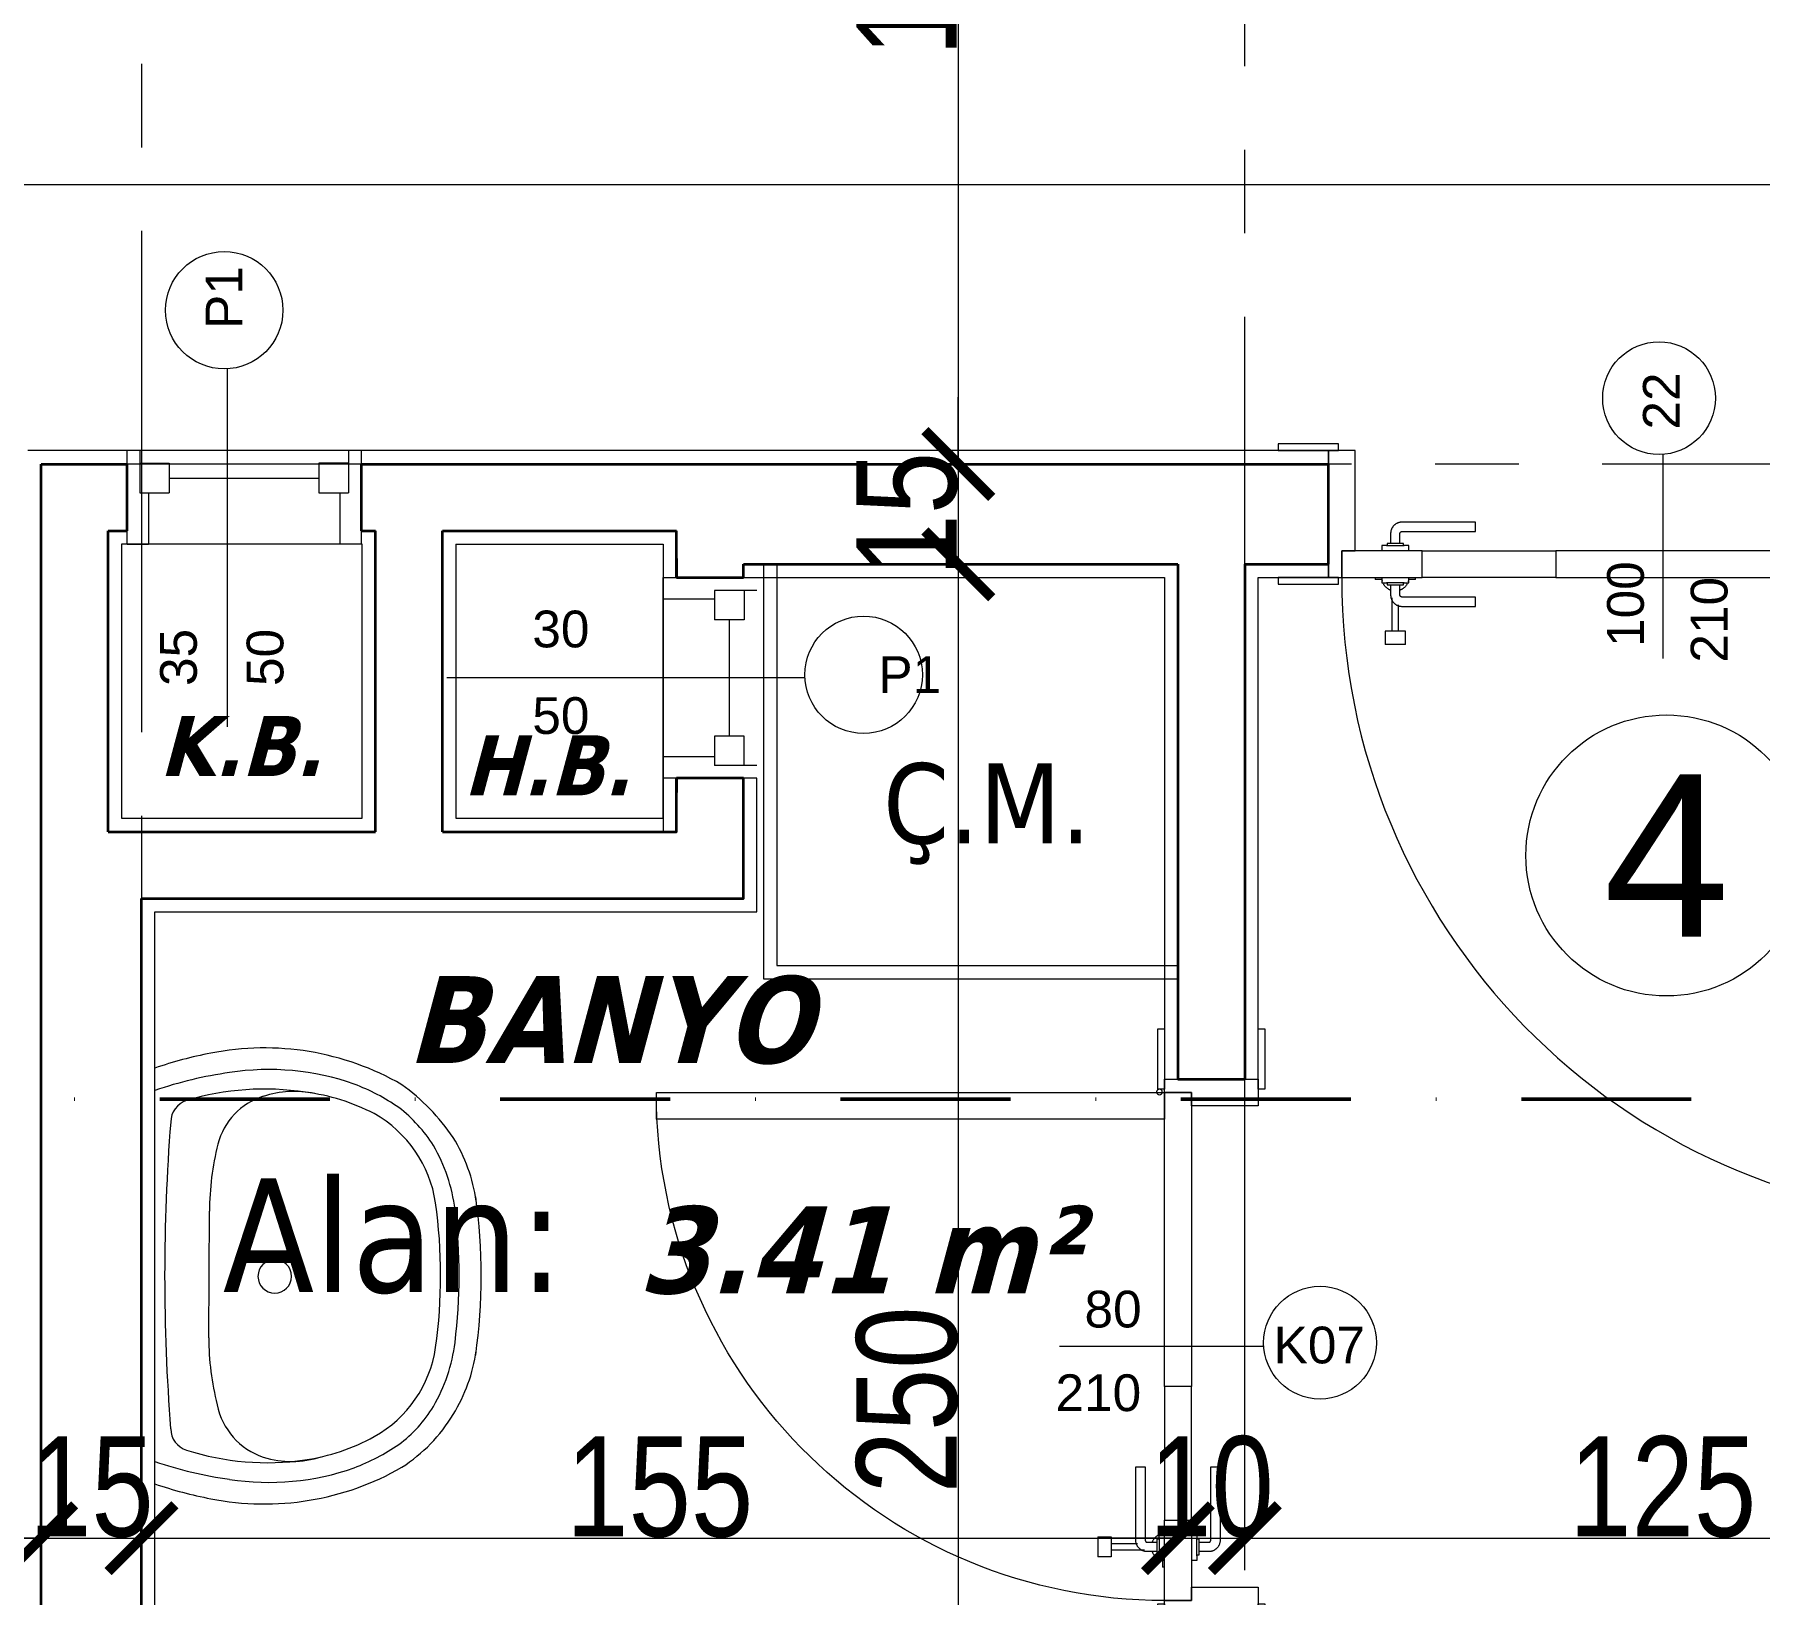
# Model space of a CAD drawing. Header units: millimetres. Extents: x 1373 to 40779, y 1939 to 6439.
# Drawn here: x 11515.1 to 11773, y 4047.4 to 4280.8 of the extents above; entities that cross this region are included whole.
import ezdxf
from ezdxf.enums import TextEntityAlignment as Align

# ---------------------------------------------------------------- set-up
doc = ezdxf.new("R2010")
doc.units = ezdxf.units.MM
doc.linetypes.add('DASHDOTX2', pattern=[50.8, 25.4, -12.7, 0, -12.7])
doc.linetypes.add('IMPORT-CENTER2', pattern=[112.5, 75, -12.5, 12.5, -12.5])
for name, color, linetype, lineweight in [('A-AREA-IDEN', 2, 'Continuous', 18), ('A-DETL', 6, 'Continuous', 30), ('A-DOOR', 31, 'Continuous', 18), ('A-DOOR-FRAM', 31, 'Continuous', 18), ('A-DOOR-IDEN', 31, 'Continuous', 18), ('A-GLAZ', 151, 'Continuous', 18), ('A-GLAZ-IDEN', 152, 'Continuous', 18), ('A-WALL', 20, 'Continuous', 9), ('A-WALL-FNSH', 113, 'Continuous', 18), ('ESYA', 3, 'Continuous', 25), ('kest', 4, 'DASHDOTX2', 50), ('OLCUIC', 241, 'Continuous', 20), ('P-SANR-FIXT', 6, 'Continuous', 18), ('S-GRID', 252, 'IMPORT-CENTER2', 5)]:
    doc.layers.add(name, color=color, linetype=linetype, lineweight=lineweight)
doc.layers.add('Çember', color=7, linetype='Continuous')
doc.styles.add('50', font='arial.ttf', dxfattribs={"width": 0.8})
doc.styles.add('arial_1_18', font='arial.ttf', dxfattribs={"height": 0.2})
doc.styles.add('Arial_4', font='arial.ttf', dxfattribs={"height": 5.5})
doc.styles.add('Tahoma', font='tahoma.ttf', dxfattribs={"height": 24.26112})
doc.styles.add('Tahoma_B_I', font='', dxfattribs={"height": 11})
doc.styles.get('Tahoma_B_I').set_extended_font_data('Tahoma', italic=True, bold=True)
doc.dimstyles.new('NERGİS', dxfattribs={"dimtxt": 15, "dimasz": 10, "dimexe": 20, "dimexo": 150, "dimgap": 0, "dimtad": 1, "dimdec": 0, "dimzin": 1, "dimtxsty": '50', "dimblk": 'ARCHTICK', "dimcen": 0, "dimse1": 1, "dimse2": 1, "dimclrd": 56, "dimclrt": 56, "dimazin": 3, "dimtfac": 1, "dimtdec": 0, "dimtix": 1, "dimtmove": 2, "dimatfit": 2, "dimldrblk": 'DOTSMALL', "dimlwd": 0, "dimlwe": -1, "dimarcsym": 0})

# ---------------------------------------------------------------- blocks, each defined once
blk = doc.blocks.new('_MB_KAPI_CAMLI_B - _m_kapı_100_camlı-1990218-1_BODRUM KAT')
at = {"layer": 'A-DOOR'}
for p, q in [((-49, 105.5), (-53, 105.5)), ((-53, 105.5), (-53, 9.5)), ((-49, 9.5), (-49, 105.5)), ((33.5, 19.5), (33.5, 17.5)), ((33.5, 19.5), (35, 19.5)), ((35, 19.5), (36.5, 19.5)), ((36.5, 17.5), (36.5, 19.5)), ((33.5, 17.5), (35, 17.5)), ((34.5, 17.5), (34.5, 13.55)), ((35, 17.5), (36.5, 17.5)), ((35.5, 12.5), (35.5, 17.5)), ((34, 13.8), (23, 13.8)), ((23, 13.8), (23, 12.4)), ((23, 12.4), (34, 12.4)), ((33.78, 10.6), (33.78, 10.3)), ((33.94, 10.6), (33.78, 10.6)), ((36.22, 10.6), (33.78, 10.6)), ((34.3, 12.1), (34.3, 10.6)), ((35.7, 10.6), (35.7, 12.1)), ((36.22, 10.6), (36.06, 10.6)), ((36.22, 10.3), (36.22, 10.6)), ((-53, 9.5), (-49, 9.5)), ((11, 9.5), (-53, 9.5)), ((-53, 9.5), (-53, 5.5)), ((11, 5.5), (11, 9.5)), ((11, 9.5), (31, 9.5)), ((43, 9.5), (31, 9.5)), ((31, 9.5), (31, 5.5)), ((32, 9.8), (32, 9.5)), ((32, 9.8), (33.04, 9.8)), ((33, 10.3), (33, 9.5)), ((33.09, 10.3), (33, 10.3)), ((33.67, 10.3), (33, 10.3)), ((33.67, 10.3), (36.33, 10.3)), ((37, 10.3), (36.33, 10.3)), ((37, 10.3), (36.91, 10.3)), ((36.96, 9.8), (38, 9.8)), ((37, 9.5), (37, 10.3)), ((38, 9.5), (38, 9.8)), ((45, 9.5), (43, 9.5)), ((43, 5.5), (43, 9.5)), ((-53, 5.5), (11, 5.5)), ((31, 5.5), (11, 5.5)), ((31, 5.5), (43, 5.5)), ((33, 5.5), (33, 4.7)), ((37, 4.7), (37, 5.5)), ((34, 2.6), (23, 2.6)), ((23, 2.6), (23, 1.2)), ((33, 4.7), (33.67, 4.7)), ((33, 4.7), (33.09, 4.7)), ((36.33, 4.7), (33.67, 4.7)), ((33.78, 4.7), (33.78, 4.4)), ((33.78, 4.4), (36.22, 4.4)), ((33.78, 4.4), (33.94, 4.4)), ((34.3, 4.4), (34.3, 2.9)), ((35.7, 2.9), (35.7, 4.4)), ((36.06, 4.4), (36.22, 4.4)), ((36.22, 4.4), (36.22, 4.7)), ((36.33, 4.7), (37, 4.7)), ((36.91, 4.7), (37, 4.7)), ((23, 1.2), (34, 1.2))]:
    blk.add_line(p, q, dxfattribs=at)
at = {"layer": 'A-DOOR', "flags": 128}
for points in [[(35.7, 12.1), (35.7, 12.17), (35.69, 12.24), (35.69, 12.3), (35.68, 12.37), (35.67, 12.44), (35.65, 12.5), (35.63, 12.57), (35.61, 12.63), (35.59, 12.7), (35.57, 12.76), (35.54, 12.82), (35.51, 12.89), (35.48, 12.94), (35.44, 13), (35.4, 13.06), (35.36, 13.12), (35.32, 13.17), (35.28, 13.22), (35.23, 13.27), (35.18, 13.32), (35.13, 13.37), (35.08, 13.41), (35.03, 13.45), (34.97, 13.49), (34.92, 13.53), (34.86, 13.57), (34.8, 13.6), (34.74, 13.63), (34.68, 13.66), (34.62, 13.68), (34.55, 13.71), (34.49, 13.73), (34.42, 13.75), (34.36, 13.76), (34.29, 13.78), (34.22, 13.79), (34.15, 13.79), (34.09, 13.8), (34.02, 13.8), (34, 13.8)], [(33.18, 10.33), (33.22, 10.41), (33.26, 10.48), (33.3, 10.55), (33.34, 10.61), (33.38, 10.68), (33.43, 10.74), (33.48, 10.8), (33.54, 10.86), (33.59, 10.92), (33.65, 10.98), (33.71, 11.03), (33.77, 11.08), (33.84, 11.13), (33.9, 11.17), (33.97, 11.22), (34.04, 11.25), (34.11, 11.29), (34.18, 11.33), (34.19, 11.33)], [(34, 12.4), (34.01, 12.4), (34.02, 12.4), (34.04, 12.4), (34.05, 12.4), (34.06, 12.39), (34.07, 12.39), (34.08, 12.39), (34.09, 12.38), (34.11, 12.38), (34.12, 12.38), (34.13, 12.37), (34.14, 12.37), (34.15, 12.36), (34.16, 12.35), (34.17, 12.35), (34.18, 12.34), (34.19, 12.33), (34.2, 12.33), (34.21, 12.32), (34.22, 12.31), (34.22, 12.3), (34.23, 12.29), (34.24, 12.28), (34.25, 12.27), (34.25, 12.26), (34.26, 12.25), (34.26, 12.24), (34.27, 12.23), (34.28, 12.22), (34.28, 12.21), (34.28, 12.2), (34.29, 12.19), (34.29, 12.17), (34.29, 12.16), (34.3, 12.15), (34.3, 12.14), (34.3, 12.13), (34.3, 12.12), (34.3, 12.1), (34.3, 12.1)], [(34.19, 11.33), (34.21, 11.34), (34.23, 11.35), (34.25, 11.36), (34.27, 11.37), (34.28, 11.38), (34.3, 11.39), (34.32, 11.41)], [(35.68, 11.41), (35.7, 11.4), (35.71, 11.38), (35.73, 11.37), (35.75, 11.36), (35.77, 11.35), (35.79, 11.34), (35.8, 11.33), (35.81, 11.33)], [(35.81, 11.33), (35.88, 11.3), (35.95, 11.26), (36.02, 11.22), (36.09, 11.18), (36.15, 11.13), (36.22, 11.09), (36.28, 11.04), (36.34, 10.98), (36.4, 10.93), (36.46, 10.87), (36.51, 10.81), (36.56, 10.75), (36.61, 10.69), (36.66, 10.62), (36.7, 10.56), (36.74, 10.49), (36.78, 10.42), (36.81, 10.34), (36.85, 10.27)], [(33.02, 9.8), (33.04, 9.88), (33.05, 9.96), (33.07, 10.03), (33.1, 10.11)], [(36.92, 10.05), (36.94, 9.97), (36.96, 9.89), (36.98, 9.81), (36.98, 9.8)], [(34, 1.2), (34.07, 1.2), (34.14, 1.21), (34.2, 1.21), (34.27, 1.22), (34.34, 1.23), (34.4, 1.25), (34.47, 1.27), (34.53, 1.29), (34.6, 1.31), (34.66, 1.33), (34.72, 1.36), (34.79, 1.39), (34.84, 1.42), (34.9, 1.46), (34.96, 1.5), (35.02, 1.54), (35.07, 1.58), (35.12, 1.62), (35.17, 1.67), (35.22, 1.72), (35.27, 1.77), (35.31, 1.82), (35.35, 1.87), (35.39, 1.93), (35.43, 1.98), (35.47, 2.04), (35.5, 2.1), (35.53, 2.16), (35.56, 2.22), (35.58, 2.28), (35.61, 2.35), (35.63, 2.41), (35.65, 2.48), (35.66, 2.54), (35.68, 2.61), (35.69, 2.68), (35.69, 2.75), (35.7, 2.81), (35.7, 2.88), (35.7, 2.9)], [(34.3, 2.9), (34.3, 2.89), (34.3, 2.88), (34.3, 2.86), (34.3, 2.85), (34.29, 2.84), (34.29, 2.83), (34.29, 2.82), (34.28, 2.81), (34.28, 2.79), (34.28, 2.78), (34.27, 2.77), (34.27, 2.76), (34.26, 2.75), (34.25, 2.74), (34.25, 2.73), (34.24, 2.72), (34.23, 2.71), (34.23, 2.7), (34.22, 2.69), (34.21, 2.68), (34.2, 2.68), (34.19, 2.67), (34.18, 2.66), (34.17, 2.65), (34.16, 2.65), (34.15, 2.64), (34.14, 2.64), (34.13, 2.63), (34.12, 2.62), (34.11, 2.62), (34.1, 2.62), (34.09, 2.61), (34.07, 2.61), (34.06, 2.61), (34.05, 2.6), (34.04, 2.6), (34.03, 2.6), (34.02, 2.6), (34, 2.6), (34, 2.6)]]:
    blk.add_lwpolyline(points, dxfattribs=at)
at = {"layer": 'A-DOOR'}
blk.add_circle((-53.06, 10.27), 0.42, dxfattribs=at)
blk.add_arc((-53, 9.5), 96.02, 0, 88.7087, dxfattribs=at)
at = {"layer": 'A-DOOR-FRAM'}
for p, q in [((-53.5, 10.5), (-62.5, 10.5)), ((-62.5, 10.5), (-62.5, 9.5)), ((-53.5, 9.5), (-53.5, 10.5)), ((52.5, 10.5), (43.5, 10.5)), ((43.5, 10.5), (43.5, 9.5)), ((52.5, 9.5), (52.5, 10.5)), ((-62.5, 9.5), (-53.5, 9.5)), ((-53, 9.5), (-55, 9.5)), ((-55, 9.5), (-55, -9.5)), ((-53, 5.5), (-53, 9.5)), ((45, 9.5), (43, 9.5)), ((43, 9.5), (43, 5.5)), ((43.5, 9.5), (52.5, 9.5)), ((45, -9.5), (45, 9.5)), ((-51, 5.5), (-53, 5.5)), ((-51, -9.5), (-51, 5.5)), ((43, 5.5), (41, 5.5)), ((41, 5.5), (41, -9.5)), ((-53.5, -9.5), (-62.5, -9.5)), ((-62.5, -9.5), (-62.5, -10.5)), ((-55, -9.5), (-51, -9.5)), ((-53.5, -10.5), (-53.5, -9.5)), ((41, -9.5), (45, -9.5)), ((52.5, -9.5), (43.5, -9.5)), ((43.5, -9.5), (43.5, -10.5)), ((52.5, -10.5), (52.5, -9.5)), ((-62.5, -10.5), (-53.5, -10.5)), ((43.5, -10.5), (52.5, -10.5))]:
    blk.add_line(p, q, dxfattribs=at)
blk = doc.blocks.new('Pedestal Sink-3D - Pedistal Sink-268406-1_BODRUM KAT')
at = {"layer": 'P-SANR-FIXT'}
blk.add_line((-9.24, -8.06), (9.69, -8.17), dxfattribs=at)
for centre, radius, start, end in [((26.25, -19.73), 60.65, 161.0073, 169.1959), ((29.73, -19.58), 60.73, 161.1881, 172.0419), ((-29.73, -19.58), 60.73, 7.9581, 18.8119), ((-26.25, -19.73), 60.65, 10.8041, 18.9927), ((-22.87, -5.69), 3.32, 90, 162.9401), ((0.01, -293.17), 291.71, 85.4767, 94.5003), ((23.02, -5.72), 3.35, 16.8552, 90), ((12.02, -16.79), 39.95, 162.394, 188.1263), ((-11.99, -16.38), 39.95, 351.1305, 16.919), ((7.08, -16.38), 41.19, 168.7744, 209.9398), ((-17.22, -19.57), 10.45, 101.3196, 161.2392), ((-9.24, -48.49), 40.43, 90.0001, 104.3615), ((9.69, -48.6), 40.43, 75.6385, 89.9999), ((17.22, -19.22), 10.11, 17.3386, 75.6385), ((-7.08, -16.38), 41.19, 330.0602, 11.2256), ((7.46, -17.06), 38.34, 171.1616, 199.4009), ((-7.46, -17.06), 38.34, 340.5991, 8.8384), ((-0.06, -17.93), 2.51, 360, 180), ((-13.13, -20.46), 14.62, 163.0949, 197.6051), ((-0.06, -17.93), 2.51, 180, 360), ((13.02, -20.81), 14.59, 347.6871, 18.363), ((3.23, -17.87), 31.09, 188.4479, 208.712), ((-3.02, -18.64), 30.75, 332.5892, 352.7278), ((-0.27, -19.22), 30.32, 200.4043, 214.722), ((0.27, -19.22), 30.32, 325.278, 339.5957), ((-7.98, -23.77), 18.42, 209.3772, 261.4352), ((8.2, -23.71), 18.47, 278.5486, 330.5222), ((-7.89, -23.5), 24.71, 212.9711, 238.764), ((-9.38, -24.75), 19.7, 216.5765, 239.0586), ((7.52, -22.71), 22.42, 302.3166, 322.0483), ((2.64, -18.09), 32.09, 304.2387, 324.0263), ((-6.8, -19.81), 25.27, 239.8171, 262.8407), ((0.06, 36.08), 78.81, 262.1334, 277.9372), ((6.8, -19.81), 25.27, 277.1596, 300.1829), ((-7.53, -23.06), 25.27, 238.587, 261.6393), ((0, 36.37), 81.86, 263.0175, 276.9826), ((7.53, -23.06), 25.27, 278.3607, 301.413), ((0, 35.51), 84.32, 261.9208, 278.0793)]:
    blk.add_arc(centre, radius, start, end, dxfattribs=at)
blk = doc.blocks.new('_MB_TASLAK_MAHALL_ETİKETİ_50_ÖL1 - _MB_1_100 ODA ETİKETİ 2-1849262-1_BODRUM KAT')
at = {"layer": 'A-AREA-IDEN', "insert": (-0.1168, 0.0189), "char_height": 0.17, "width": 0.633333, "attachment_point": 1, "style": 'Tahoma'}
blk.add_mtext('Alan:', dxfattribs=at)
blk = doc.blocks.new('_ArchTick')
at = {"color": 0, "linetype": 'ByBlock', "const_width": 0.15}
blk.add_lwpolyline([(-0.5, -0.5), (0.5, 0.5)], dxfattribs=at)
blk = doc.blocks.new('*D17435')
at = {"layer": 'Defpoints', "color": 0, "transparency": 16777216}
for p in [(10586.07, 4278.39), (12122.18, 4258.39), (12122.18, 4238.39)]:
    blk.add_point(p, dxfattribs=at)
at = {"layer": 'OLCUIC', "color": 56, "lineweight": 0, "transparency": 16777216}
blk.add_line((10586.07, 4258.39), (12122.18, 4258.39), dxfattribs=at)
at = {"layer": 'OLCUIC', "color": 56, "lineweight": 0, "transparency": 16777216, "xscale": 10, "yscale": 10, "zscale": 10, "rotation": 180}
blk.add_blockref('_ArchTick', (10586.07, 4258.39), dxfattribs=at)
at = {"layer": 'OLCUIC', "color": 56, "lineweight": 0, "transparency": 16777216, "xscale": 10, "yscale": 10, "zscale": 10}
blk.add_blockref('_ArchTick', (12122.18, 4258.39), dxfattribs=at)
at = {"layer": 'OLCUIC', "color": 56, "transparency": 16777216, "insert": (11354.13, 4266.06), "char_height": 15, "width": 1.5936, "attachment_point": 5, "style": '50'}
blk.add_mtext('1536', dxfattribs=at)
blk = doc.blocks.new('_DotSmall')
at = {"layer": 'ESYA', "color": 0, "const_width": 0.5}
blk.add_lwpolyline([(-0.0625, 0, 1), (0.0625, 0, 1)], format="xyb", close=True, dxfattribs=at)
blk = doc.blocks.new('*D17526')
at = {"layer": 'Defpoints', "color": 0, "transparency": 16777216}
for p in [(11673.22, 4366.56), (11653.22, 4216.56), (11673.22, 4216.56)]:
    blk.add_point(p, dxfattribs=at)
at = {"layer": 'OLCUIC', "color": 56, "lineweight": 0, "transparency": 16777216}
blk.add_line((11653.22, 4366.56), (11653.22, 4216.56), dxfattribs=at)
at = {"layer": 'OLCUIC', "color": 56, "lineweight": 0, "transparency": 16777216, "xscale": 10, "yscale": 10, "zscale": 10}
for p, rotation in [((11653.22, 4366.56), 90), ((11653.22, 4216.56), 270)]:
    blk.add_blockref('_ArchTick', p, dxfattribs=dict(at, rotation=rotation))
at = {"layer": 'OLCUIC', "color": 56, "transparency": 16777216, "insert": (11645.57, 4291.56), "char_height": 15, "width": 1.1952, "attachment_point": 5, "rotation": 90, "style": '50'}
blk.add_mtext('150', dxfattribs=at)
blk = doc.blocks.new('*D17527')
at = {"layer": 'Defpoints', "color": 0, "transparency": 16777216}
for p in [(11673.22, 4216.56), (11653.22, 4201.56), (11673.22, 4201.56)]:
    blk.add_point(p, dxfattribs=at)
at = {"layer": 'OLCUIC', "color": 56, "lineweight": 0, "transparency": 16777216}
for p, q in [((11653.22, 4216.56), (11653.22, 4226.56)), ((11653.22, 4216.56), (11653.22, 4201.56)), ((11653.22, 4201.56), (11653.22, 4191.56))]:
    blk.add_line(p, q, dxfattribs=at)
at = {"layer": 'OLCUIC', "color": 56, "lineweight": 0, "transparency": 16777216, "xscale": 10, "yscale": 10, "zscale": 10}
for p, rotation in [((11653.22, 4216.56), 270), ((11653.22, 4201.56), 90)]:
    blk.add_blockref('_ArchTick', p, dxfattribs=dict(at, rotation=rotation))
at = {"layer": 'OLCUIC', "color": 56, "transparency": 16777216, "insert": (11645.57, 4209.06), "char_height": 15, "width": 0.7968, "attachment_point": 5, "rotation": 90, "style": '50'}
blk.add_mtext('15', dxfattribs=at)
blk = doc.blocks.new('*D17528')
at = {"layer": 'Defpoints', "color": 0, "transparency": 16777216}
for p in [(11673.22, 4201.56), (11653.22, 3951.56), (11673.22, 3951.56)]:
    blk.add_point(p, dxfattribs=at)
at = {"layer": 'OLCUIC', "color": 56, "lineweight": 0, "transparency": 16777216}
blk.add_line((11653.22, 4201.56), (11653.22, 3951.56), dxfattribs=at)
at = {"layer": 'OLCUIC', "color": 56, "lineweight": 0, "transparency": 16777216, "xscale": 10, "yscale": 10, "zscale": 10}
for p, rotation in [((11653.22, 4201.56), 90), ((11653.22, 3951.56), 270)]:
    blk.add_blockref('_ArchTick', p, dxfattribs=dict(at, rotation=rotation))
at = {"layer": 'OLCUIC', "color": 56, "transparency": 16777216, "insert": (11645.57, 4076.56), "char_height": 15, "width": 1.1952, "attachment_point": 5, "rotation": 90, "style": '50'}
blk.add_mtext('250', dxfattribs=at)
blk = doc.blocks.new('*D17422')
at = {"layer": 'Defpoints', "color": 0, "transparency": 16777216}
for p in [(11396.07, 4075.87), (11516.07, 4075.87), (11516.07, 4055.87)]:
    blk.add_point(p, dxfattribs=at)
at = {"layer": 'OLCUIC', "color": 56, "lineweight": 0, "transparency": 16777216}
blk.add_line((11396.07, 4055.87), (11516.07, 4055.87), dxfattribs=at)
at = {"layer": 'OLCUIC', "color": 56, "lineweight": 0, "transparency": 16777216, "xscale": 10, "yscale": 10, "zscale": 10, "rotation": 180}
blk.add_blockref('_ArchTick', (11396.07, 4055.87), dxfattribs=at)
at = {"layer": 'OLCUIC', "color": 56, "lineweight": 0, "transparency": 16777216, "xscale": 10, "yscale": 10, "zscale": 10}
blk.add_blockref('_ArchTick', (11516.07, 4055.87), dxfattribs=at)
at = {"layer": 'OLCUIC', "color": 56, "transparency": 16777216, "insert": (11456.07, 4063.52), "char_height": 15, "width": 1.1952, "attachment_point": 5, "style": '50'}
blk.add_mtext('120', dxfattribs=at)
blk = doc.blocks.new('*D17423')
at = {"layer": 'Defpoints', "color": 0, "transparency": 16777216}
for p in [(11516.07, 4075.87), (11531.07, 4075.87), (11531.07, 4055.87)]:
    blk.add_point(p, dxfattribs=at)
at = {"layer": 'OLCUIC', "color": 56, "lineweight": 0, "transparency": 16777216}
for p, q in [((11516.07, 4055.87), (11506.07, 4055.87)), ((11516.07, 4055.87), (11531.07, 4055.87)), ((11531.07, 4055.87), (11541.07, 4055.87))]:
    blk.add_line(p, q, dxfattribs=at)
at = {"layer": 'OLCUIC', "color": 56, "lineweight": 0, "transparency": 16777216, "xscale": 10, "yscale": 10, "zscale": 10}
blk.add_blockref('_ArchTick', (11516.07, 4055.87), dxfattribs=at)
at = {"layer": 'OLCUIC', "color": 56, "lineweight": 0, "transparency": 16777216, "xscale": 10, "yscale": 10, "zscale": 10, "rotation": 180}
blk.add_blockref('_ArchTick', (11531.07, 4055.87), dxfattribs=at)
at = {"layer": 'OLCUIC', "color": 56, "transparency": 16777216, "insert": (11523.57, 4063.52), "char_height": 15, "width": 0.7968, "attachment_point": 5, "style": '50'}
blk.add_mtext('15', dxfattribs=at)
blk = doc.blocks.new('*D17424')
at = {"layer": 'Defpoints', "color": 0, "transparency": 16777216}
for p in [(11531.07, 4075.87), (11686.07, 4075.87), (11686.07, 4055.87)]:
    blk.add_point(p, dxfattribs=at)
at = {"layer": 'OLCUIC', "color": 56, "lineweight": 0, "transparency": 16777216}
blk.add_line((11531.07, 4055.87), (11686.07, 4055.87), dxfattribs=at)
at = {"layer": 'OLCUIC', "color": 56, "lineweight": 0, "transparency": 16777216, "xscale": 10, "yscale": 10, "zscale": 10, "rotation": 180}
blk.add_blockref('_ArchTick', (11531.07, 4055.87), dxfattribs=at)
at = {"layer": 'OLCUIC', "color": 56, "lineweight": 0, "transparency": 16777216, "xscale": 10, "yscale": 10, "zscale": 10}
blk.add_blockref('_ArchTick', (11686.07, 4055.87), dxfattribs=at)
at = {"layer": 'OLCUIC', "color": 56, "transparency": 16777216, "insert": (11608.57, 4063.52), "char_height": 15, "width": 1.1952, "attachment_point": 5, "style": '50'}
blk.add_mtext('155', dxfattribs=at)
blk = doc.blocks.new('*D17425')
at = {"layer": 'Defpoints', "color": 0, "transparency": 16777216}
for p in [(11686.07, 4075.87), (11696.07, 4075.87), (11696.07, 4055.87)]:
    blk.add_point(p, dxfattribs=at)
at = {"layer": 'OLCUIC', "color": 56, "lineweight": 0, "transparency": 16777216}
for p, q in [((11686.07, 4055.87), (11676.07, 4055.87)), ((11686.07, 4055.87), (11696.07, 4055.87)), ((11696.07, 4055.87), (11706.07, 4055.87))]:
    blk.add_line(p, q, dxfattribs=at)
at = {"layer": 'OLCUIC', "color": 56, "lineweight": 0, "transparency": 16777216, "xscale": 10, "yscale": 10, "zscale": 10}
blk.add_blockref('_ArchTick', (11686.07, 4055.87), dxfattribs=at)
at = {"layer": 'OLCUIC', "color": 56, "lineweight": 0, "transparency": 16777216, "xscale": 10, "yscale": 10, "zscale": 10, "rotation": 180}
blk.add_blockref('_ArchTick', (11696.07, 4055.87), dxfattribs=at)
at = {"layer": 'OLCUIC', "color": 56, "transparency": 16777216, "insert": (11691.07, 4063.52), "char_height": 15, "width": 0.7968, "attachment_point": 5, "style": '50'}
blk.add_mtext('10', dxfattribs=at)
blk = doc.blocks.new('*D17426')
at = {"layer": 'Defpoints', "color": 0, "transparency": 16777216}
for p in [(11696.07, 4075.87), (11821.07, 4075.87), (11821.07, 4055.87)]:
    blk.add_point(p, dxfattribs=at)
at = {"layer": 'OLCUIC', "color": 56, "lineweight": 0, "transparency": 16777216}
blk.add_line((11696.07, 4055.87), (11821.07, 4055.87), dxfattribs=at)
at = {"layer": 'OLCUIC', "color": 56, "lineweight": 0, "transparency": 16777216, "xscale": 10, "yscale": 10, "zscale": 10, "rotation": 180}
blk.add_blockref('_ArchTick', (11696.07, 4055.87), dxfattribs=at)
at = {"layer": 'OLCUIC', "color": 56, "lineweight": 0, "transparency": 16777216, "xscale": 10, "yscale": 10, "zscale": 10}
blk.add_blockref('_ArchTick', (11821.07, 4055.87), dxfattribs=at)
at = {"layer": 'OLCUIC', "color": 56, "transparency": 16777216, "insert": (11758.57, 4063.52), "char_height": 15, "width": 1.1952, "attachment_point": 5, "style": '50'}
blk.add_mtext('125', dxfattribs=at)
blk = doc.blocks.new('emrah_2mm - emrah_2mm-1801637-1_BODRUM KAT')
at = {"layer": 'A-DOOR-IDEN'}
blk.add_line((0.2205, 0), (-0.085, 0), dxfattribs=at)
blk.add_circle((0.3046, 0.0056), 0.0843, dxfattribs=at)
blk = doc.blocks.new('KESİT')
at = {"layer": 'kest'}
blk.add_line((12999.87, 4121.54), (15977.83, 4121.54), dxfattribs=at)
blk = doc.blocks.new('TR_Pencere_pozu_04_saga_uste_1_5mm - TR_Pencere_pozu_04_saga_uste_1_5mm-1434201-1_BODRUM KAT')
at = {"layer": 'A-GLAZ-IDEN'}
blk.add_line((0.346, 0), (-0.1896, 0), dxfattribs=at)
blk.add_circle((0.4336, 0.0044), 0.0878, dxfattribs=at)
blk = doc.blocks.new('_MB_KAPI_CAMLI_B - _m_kapı_80_camlı-2073803-1_BODRUM KAT')
at = {"layer": 'A-DOOR'}
for p, q in [((-39, 83), (-43, 83)), ((-43, 83), (-43, 7)), ((-39, 7), (-39, 83)), ((23.5, 17), (23.5, 15)), ((23.5, 17), (25, 17)), ((25, 17), (26.5, 17)), ((26.5, 15), (26.5, 17)), ((23.5, 15), (25, 15)), ((24.5, 15), (24.5, 11.05)), ((25, 15), (26.5, 15)), ((25.5, 10), (25.5, 15)), ((24, 11.3), (13, 11.3)), ((13, 11.3), (13, 9.9)), ((13, 9.9), (24, 9.9)), ((23, 7.8), (23, 7)), ((23.09, 7.8), (23, 7.8)), ((23.67, 7.8), (23, 7.8)), ((23.67, 7.8), (26.33, 7.8)), ((23.78, 8.1), (23.78, 7.8)), ((23.94, 8.1), (23.78, 8.1)), ((26.22, 8.1), (23.78, 8.1)), ((24.3, 9.6), (24.3, 8.1)), ((25.7, 8.1), (25.7, 9.6)), ((26.22, 8.1), (26.06, 8.1)), ((26.22, 7.8), (26.22, 8.1)), ((27, 7.8), (26.33, 7.8)), ((27, 7.8), (26.91, 7.8)), ((27, 7), (27, 7.8)), ((-43, 7), (-39, 7)), ((1, 7), (-43, 7)), ((-43, 7), (-43, 3)), ((1, 3), (1, 7)), ((1, 7), (21, 7)), ((33, 7), (21, 7)), ((21, 7), (21, 3)), ((22, 7.3), (22, 7)), ((22, 7.3), (23.04, 7.3)), ((26.96, 7.3), (28, 7.3)), ((28, 7), (28, 7.3)), ((35, 7), (33, 7)), ((33, 3), (33, 7)), ((-43, 3), (1, 3)), ((21, 3), (1, 3)), ((21, 3), (33, 3)), ((23, 3), (23, 2.2)), ((27, 2.2), (27, 3)), ((24, 0.1), (13, 0.1)), ((13, 0.1), (13, -1.3)), ((23, 2.2), (23.67, 2.2)), ((23, 2.2), (23.09, 2.2)), ((26.33, 2.2), (23.67, 2.2)), ((23.78, 2.2), (23.78, 1.9)), ((23.78, 1.9), (26.22, 1.9)), ((23.78, 1.9), (23.94, 1.9)), ((24.3, 1.9), (24.3, 0.4)), ((25.7, 0.4), (25.7, 1.9)), ((26.06, 1.9), (26.22, 1.9)), ((26.22, 1.9), (26.22, 2.2)), ((26.33, 2.2), (27, 2.2)), ((26.91, 2.2), (27, 2.2)), ((13, -1.3), (24, -1.3))]:
    blk.add_line(p, q, dxfattribs=at)
at = {"layer": 'A-DOOR', "flags": 128}
for points in [[(25.7, 9.6), (25.7, 9.67), (25.69, 9.74), (25.69, 9.8), (25.68, 9.87), (25.67, 9.94), (25.65, 10), (25.63, 10.07), (25.61, 10.13), (25.59, 10.2), (25.57, 10.26), (25.54, 10.32), (25.51, 10.39), (25.48, 10.44), (25.44, 10.5), (25.4, 10.56), (25.36, 10.62), (25.32, 10.67), (25.28, 10.72), (25.23, 10.77), (25.18, 10.82), (25.13, 10.87), (25.08, 10.91), (25.03, 10.95), (24.97, 10.99), (24.92, 11.03), (24.86, 11.07), (24.8, 11.1), (24.74, 11.13), (24.68, 11.16), (24.62, 11.18), (24.55, 11.21), (24.49, 11.23), (24.42, 11.25), (24.36, 11.26), (24.29, 11.28), (24.22, 11.29), (24.15, 11.29), (24.09, 11.3), (24.02, 11.3), (24, 11.3)], [(23.18, 7.83), (23.22, 7.91), (23.26, 7.98), (23.3, 8.05), (23.34, 8.11), (23.38, 8.18), (23.43, 8.24), (23.48, 8.3), (23.54, 8.36), (23.59, 8.42), (23.65, 8.48), (23.71, 8.53), (23.77, 8.58), (23.84, 8.63), (23.9, 8.67), (23.97, 8.72), (24.04, 8.75), (24.11, 8.79), (24.18, 8.83), (24.19, 8.83)], [(24, 9.9), (24.01, 9.9), (24.02, 9.9), (24.04, 9.9), (24.05, 9.9), (24.06, 9.89), (24.07, 9.89), (24.08, 9.89), (24.09, 9.88), (24.11, 9.88), (24.12, 9.88), (24.13, 9.87), (24.14, 9.87), (24.15, 9.86), (24.16, 9.85), (24.17, 9.85), (24.18, 9.84), (24.19, 9.83), (24.2, 9.83), (24.21, 9.82), (24.22, 9.81), (24.22, 9.8), (24.23, 9.79), (24.24, 9.78), (24.25, 9.77), (24.25, 9.76), (24.26, 9.75), (24.26, 9.74), (24.27, 9.73), (24.28, 9.72), (24.28, 9.71), (24.28, 9.7), (24.29, 9.69), (24.29, 9.67), (24.29, 9.66), (24.3, 9.65), (24.3, 9.64), (24.3, 9.63), (24.3, 9.62), (24.3, 9.6), (24.3, 9.6)], [(24.19, 8.83), (24.21, 8.84), (24.23, 8.85), (24.25, 8.86), (24.27, 8.87), (24.28, 8.88), (24.3, 8.89), (24.32, 8.91)], [(25.68, 8.91), (25.7, 8.9), (25.71, 8.88), (25.73, 8.87), (25.75, 8.86), (25.77, 8.85), (25.79, 8.84), (25.8, 8.83), (25.81, 8.83)], [(25.81, 8.83), (25.88, 8.8), (25.95, 8.76), (26.02, 8.72), (26.09, 8.68), (26.15, 8.63), (26.22, 8.59), (26.28, 8.54), (26.34, 8.48), (26.4, 8.43), (26.46, 8.37), (26.51, 8.31), (26.56, 8.25), (26.61, 8.19), (26.66, 8.12), (26.7, 8.06), (26.74, 7.99), (26.78, 7.92), (26.81, 7.84), (26.85, 7.77)], [(23.02, 7.3), (23.04, 7.38), (23.05, 7.46), (23.07, 7.53), (23.1, 7.61)], [(26.92, 7.55), (26.94, 7.47), (26.96, 7.39), (26.98, 7.31), (26.98, 7.3)], [(24, -1.3), (24.07, -1.3), (24.14, -1.29), (24.2, -1.29), (24.27, -1.28), (24.34, -1.27), (24.4, -1.25), (24.47, -1.23), (24.53, -1.21), (24.6, -1.19), (24.66, -1.17), (24.72, -1.14), (24.79, -1.11), (24.84, -1.08), (24.9, -1.04), (24.96, -1), (25.02, -0.96), (25.07, -0.92), (25.12, -0.88), (25.17, -0.83), (25.22, -0.78), (25.27, -0.73), (25.31, -0.68), (25.35, -0.63), (25.39, -0.57), (25.43, -0.52), (25.47, -0.46), (25.5, -0.4), (25.53, -0.34), (25.56, -0.28), (25.58, -0.22), (25.61, -0.15), (25.63, -0.09), (25.65, -0.02), (25.66, 0.04), (25.68, 0.11), (25.69, 0.18), (25.69, 0.25), (25.7, 0.31), (25.7, 0.38), (25.7, 0.4)], [(24.3, 0.4), (24.3, 0.39), (24.3, 0.38), (24.3, 0.36), (24.3, 0.35), (24.29, 0.34), (24.29, 0.33), (24.29, 0.32), (24.28, 0.31), (24.28, 0.29), (24.28, 0.28), (24.27, 0.27), (24.27, 0.26), (24.26, 0.25), (24.25, 0.24), (24.25, 0.23), (24.24, 0.22), (24.23, 0.21), (24.23, 0.2), (24.22, 0.19), (24.21, 0.18), (24.2, 0.18), (24.19, 0.17), (24.18, 0.16), (24.17, 0.15), (24.16, 0.15), (24.15, 0.14), (24.14, 0.14), (24.13, 0.13), (24.12, 0.12), (24.11, 0.12), (24.1, 0.12), (24.09, 0.11), (24.07, 0.11), (24.06, 0.11), (24.05, 0.1), (24.04, 0.1), (24.03, 0.1), (24.02, 0.1), (24, 0.1), (24, 0.1)]]:
    blk.add_lwpolyline(points, dxfattribs=at)
at = {"layer": 'A-DOOR'}
blk.add_circle((-43.06, 7.77), 0.42, dxfattribs=at)
blk.add_arc((-43, 7), 76.02, 0, 88.5487, dxfattribs=at)
at = {"layer": 'A-DOOR-FRAM'}
for p, q in [((-43.5, 8), (-52.5, 8)), ((-52.5, 8), (-52.5, 7)), ((-43.5, 7), (-43.5, 8)), ((42.5, 8), (33.5, 8)), ((33.5, 8), (33.5, 7)), ((42.5, 7), (42.5, 8)), ((-52.5, 7), (-43.5, 7)), ((-43, 7), (-45, 7)), ((-45, 7), (-45, -7)), ((-43, 3), (-43, 7)), ((35, 7), (33, 7)), ((33, 7), (33, 3)), ((33.5, 7), (42.5, 7)), ((35, -7), (35, 7)), ((-41, 3), (-43, 3)), ((-41, -7), (-41, 3)), ((33, 3), (31, 3)), ((31, 3), (31, -7)), ((-43.5, -7), (-52.5, -7)), ((-52.5, -7), (-52.5, -8)), ((-45, -7), (-41, -7)), ((-43.5, -8), (-43.5, -7)), ((31, -7), (35, -7)), ((42.5, -7), (33.5, -7)), ((33.5, -7), (33.5, -8)), ((42.5, -8), (42.5, -7)), ((-52.5, -8), (-43.5, -8)), ((33.5, -8), (42.5, -8))]:
    blk.add_line(p, q, dxfattribs=at)

msp = doc.modelspace()

# ---------------------------------------------------------------- linework, layer by layer
at = {"layer": 'A-GLAZ'}
for p, q in [((11530.81, 4218.56), (11530.81, 4212.26)), ((11562.01, 4218.56), (11562.01, 4212.26)), ((11530.81, 4216.66), (11535.21, 4216.66)), ((11535.21, 4216.66), (11535.21, 4212.26)), ((11557.61, 4216.66), (11557.61, 4212.26)), ((11562.01, 4216.66), (11557.61, 4216.66)), ((11535.21, 4214.46), (11557.61, 4214.46)), ((11530.81, 4212.26), (11535.21, 4212.26)), ((11532.11, 4212.26), (11532.11, 4204.56)), ((11557.61, 4212.26), (11562.01, 4212.26)), ((11560.71, 4212.26), (11560.71, 4204.56)), ((11528.91, 4204.56), (11532.11, 4204.56)), ((11563.91, 4204.56), (11560.71, 4204.56)), ((11609.07, 4199.56), (11609.07, 4196.36)), ((11623.07, 4197.66), (11616.77, 4197.66)), ((11616.77, 4197.66), (11616.77, 4193.26)), ((11621.17, 4197.66), (11621.17, 4193.26)), ((11616.77, 4196.36), (11609.07, 4196.36)), ((11621.17, 4193.26), (11616.77, 4193.26)), ((11618.97, 4193.26), (11618.97, 4175.86)), ((11616.77, 4175.86), (11616.77, 4171.46)), ((11621.17, 4175.86), (11616.77, 4175.86)), ((11621.17, 4171.46), (11621.17, 4175.86)), ((11616.77, 4172.76), (11609.07, 4172.76)), ((11609.07, 4169.56), (11609.07, 4172.76)), ((11623.07, 4171.46), (11616.77, 4171.46))]:
    msp.add_line(p, q, dxfattribs=at)
at = {"layer": 'A-WALL', "lineweight": 35}
for p, q in [((11516.07, 4216.56), (11528.91, 4216.56)), ((11516.07, 3951.56), (11516.07, 4216.56)), ((11528.91, 4206.56), (11528.91, 4216.56)), ((11563.91, 4216.56), (11563.91, 4206.56)), ((11563.91, 4216.56), (11708.57, 4216.56)), ((11708.57, 4201.56), (11708.57, 4216.56)), ((11526.07, 4206.56), (11528.91, 4206.56)), ((11526.07, 4161.56), (11526.07, 4206.56)), ((11563.91, 4206.56), (11566.07, 4206.56)), ((11566.07, 4161.56), (11566.07, 4206.56)), ((11576.07, 4161.56), (11576.07, 4206.56)), ((11576.07, 4206.56), (11611.07, 4206.56)), ((11611.07, 4202.4), (11611.07, 4199.56)), ((11621.07, 4201.56), (11686.07, 4201.56)), ((11686.07, 4201.56), (11686.07, 4124.56)), ((11696.07, 4201.56), (11708.57, 4201.56)), ((11696.07, 4201.56), (11696.07, 4124.56)), ((11611.07, 4199.56), (11621.07, 4199.56)), ((11611.07, 4169.56), (11611.07, 4167.4)), ((11621.07, 4169.56), (11611.07, 4169.56)), ((11531.07, 3951.56), (11531.07, 4151.56)), ((11686.07, 4124.56), (11696.07, 4124.56))]:
    msp.add_line(p, q, dxfattribs=at)
at = {"layer": 'A-WALL'}
for p, q in [((11563.91, 4204.56), (11528.91, 4204.56)), ((11609.07, 4169.56), (11609.07, 4199.56))]:
    msp.add_line(p, q, dxfattribs=at)
at = {"layer": 'A-WALL', "lineweight": 35}
for points in [[(11611.07, 4199.56), (11611.07, 4206.56)], [(11621.07, 4199.56), (11621.07, 4201.56)], [(11531.07, 4151.56), (11621.07, 4151.56), (11621.07, 4169.56)], [(11576.07, 4161.56), (11611.07, 4161.56), (11611.07, 4169.56)], [(11526.07, 4161.56), (11566.07, 4161.56)]]:
    msp.add_lwpolyline(points, dxfattribs=at)
at = {"layer": 'A-WALL-FNSH', "color": 7, "lineweight": 9}
for p, q in [((11708.57, 4218.56), (11514.07, 4218.56)), ((11528.91, 4216.56), (11528.91, 4218.56)), ((11563.91, 4218.56), (11563.91, 4216.56)), ((11708.57, 4216.56), (11708.57, 4218.56)), ((11528.91, 4204.56), (11528.91, 4206.56)), ((11563.91, 4206.56), (11563.91, 4204.56)), ((11578.07, 4204.56), (11609.07, 4204.56)), ((11609.07, 4204.56), (11609.07, 4161.56)), ((11708.57, 4199.56), (11708.57, 4201.56)), ((11609.07, 4199.56), (11611.07, 4199.56)), ((11621.07, 4199.56), (11684.07, 4199.56)), ((11621.07, 4199.56), (11623.07, 4199.56)), ((11684.07, 4199.56), (11684.07, 4124.56)), ((11698.07, 4199.56), (11708.57, 4199.56)), ((11698.07, 4124.56), (11698.07, 4199.56)), ((11611.07, 4169.56), (11609.07, 4169.56)), ((11623.07, 4169.56), (11621.07, 4169.56)), ((11684.07, 4124.56), (11686.07, 4124.56)), ((11696.07, 4124.56), (11698.07, 4124.56))]:
    msp.add_line(p, q, dxfattribs=at)
for points in [[(11528.07, 4204.56), (11528.07, 4163.56), (11564.07, 4163.56), (11564.07, 4204.56), (11528.07, 4204.56)], [(11578.07, 4204.56), (11578.07, 4163.56), (11609.07, 4163.56), (11609.07, 4169.56)], [(11533.07, 3953.56), (11533.07, 4149.56), (11623.07, 4149.56), (11623.07, 4169.56)]]:
    msp.add_lwpolyline(points, dxfattribs=at)
at = {"layer": 'P-SANR-FIXT'}
msp.add_lwpolyline([(11624.07, 4201.56), (11624.07, 4139.56), (11686.07, 4139.56)], dxfattribs=at)
msp.add_lwpolyline([(11686.07, 4201.56), (11626.07, 4201.56), (11626.07, 4141.56), (11686.07, 4141.56)], close=True, dxfattribs=at)
at = {"layer": 'S-GRID', "lineweight": 18}
for p, q in [((11531.07, 5376.43), (11531.07, 2926.07)), ((11696.07, 2926.07), (11696.07, 5376.43)), ((12612.02, 4216.56), (9638.39, 4216.56))]:
    msp.add_line(p, q, dxfattribs=at)
at = {"layer": 'Çember', "color": 1, "linetype": 'Continuous', "lineweight": 5}
msp.add_circle((11759.12, 4158), 21.02, dxfattribs=at)

# ---------------------------------------------------------------- block references
at = {"layer": 'A-AREA-IDEN', "xscale": 99.99999999999993, "yscale": 99.99999999999993, "zscale": 99.99999999999993}
msp.add_blockref('_MB_TASLAK_MAHALL_ETİKETİ_50_ÖL1 - _MB_1_100 ODA ETİKETİ 2-1849262-1_BODRUM KAT', (11554.88, 4107.79), dxfattribs=at)
at = {"layer": 'A-DETL'}
msp.add_blockref('KESİT', (-3349.35, 0), dxfattribs=at)
at = {"layer": 'A-DOOR', "rotation": 180}
msp.add_blockref('_MB_KAPI_CAMLI_B - _m_kapı_100_camlı-1990218-1_BODRUM KAT', (11753.57, 4209.06), dxfattribs=at)
at = {"layer": 'A-DOOR', "xscale": -1, "rotation": 90.0000000000001}
msp.add_blockref('_MB_KAPI_CAMLI_B - _m_kapı_80_camlı-2073803-1_BODRUM KAT', (11691.07, 4079.56), dxfattribs=at)
at = {"layer": 'A-DOOR-IDEN', "xscale": 99.99999999999993, "yscale": 99.99999999999993, "zscale": 99.99999999999993, "rotation": 89.99999999999991}
msp.add_blockref('emrah_2mm - emrah_2mm-1801637-1_BODRUM KAT', (11758.57, 4195.95), dxfattribs=at)
at = {"layer": 'A-DOOR-IDEN', "xscale": 99.99999999999993, "yscale": 99.99999999999993, "zscale": 99.99999999999993}
msp.add_blockref('emrah_2mm - emrah_2mm-1801637-1_BODRUM KAT', (11676.85, 4084.56), dxfattribs=at)
at = {"layer": 'A-GLAZ-IDEN', "xscale": 99.99999999999996, "yscale": 99.99999999999996, "zscale": 99.99999999999996, "rotation": 90.00000000000001}
msp.add_blockref('TR_Pencere_pozu_04_saga_uste_1_5mm - TR_Pencere_pozu_04_saga_uste_1_5mm-1434201-1_BODRUM KAT', (11543.88, 4196.2), dxfattribs=at)
at = {"layer": 'A-GLAZ-IDEN', "xscale": 99.99999999999996, "yscale": 99.99999999999996, "zscale": 99.99999999999996}
msp.add_blockref('TR_Pencere_pozu_04_saga_uste_1_5mm - TR_Pencere_pozu_04_saga_uste_1_5mm-1434201-1_BODRUM KAT', (11595.7, 4184.59), dxfattribs=at)
at = {"layer": 'P-SANR-FIXT', "rotation": 90}
msp.add_blockref('Pedestal Sink-3D - Pedistal Sink-268406-1_BODRUM KAT', (11533.07, 4095.1), dxfattribs=at)

# ---------------------------------------------------------------- texts
at = {"layer": 'A-AREA-IDEN', "attachment_point": 1, "style": 'Tahoma_B_I'}
for s, insert, char_height, width in [('K.B.', (11533.71, 4178.88), 9, 82.7637), ('H.B.', (11579.21, 4175.99), 9, 77.7637), ('BANYO', (11570.73, 4139.95), 13, 77.7637), ('3.41 m²', (11605.3, 4105.51), 13, 86.5822)]:
    msp.add_mtext(s, dxfattribs=dict(at, insert=insert, char_height=char_height, width=width))
at = {"layer": 'A-DOOR-IDEN', "char_height": 5.5, "attachment_point": 1, "rotation": 90, "style": 'Arial_4'}
for s, insert, width in [('22', (11755.61, 4221.71), 9.6202), ('100', (11750.24, 4189.19), 14.4304), ('210', (11762.75, 4186.85), 14.4304)]:
    msp.add_mtext(s, dxfattribs=dict(at, insert=insert, width=width))
at = {"layer": 'A-DOOR-IDEN', "char_height": 5.5, "attachment_point": 1, "style": 'Arial_4'}
for s, insert, width in [('80', (11672.09, 4092.89), 9.6202), ('K07', (11700.37, 4087.52), 15.2321), ('210', (11667.75, 4080.38), 14.4304)]:
    msp.add_mtext(s, dxfattribs=dict(at, insert=insert, width=width))
at = {"layer": 'A-GLAZ-IDEN', "char_height": 5.5, "width": 9.6202, "attachment_point": 1, "rotation": 90, "style": 'Arial_4'}
for s, insert in [('P1', (11540.67, 4236.76)), ('35', (11533.84, 4183.35)), ('50', (11546.79, 4183.35))]:
    msp.add_mtext(s, dxfattribs=dict(at, insert=insert))
at = {"layer": 'A-GLAZ-IDEN', "char_height": 5.5, "width": 9.6202, "attachment_point": 1, "style": 'Arial_4'}
for s, insert in [('30', (11589.51, 4194.63)), ('P1', (11641.26, 4187.8)), ('50', (11589.51, 4181.68))]:
    msp.add_mtext(s, dxfattribs=dict(at, insert=insert))
at = {"layer": 'P-SANR-FIXT', "insert": (11641.97, 4171.8), "char_height": 12, "width": 63.3333, "attachment_point": 1, "style": 'Tahoma'}
msp.add_mtext('Ç.M.', dxfattribs=at)
at = {"layer": 'Çember', "color": 4, "linetype": 'Continuous', "lineweight": 5, "style": 'arial_1_18'}
msp.add_text('4', height=24.3, dxfattribs=at).set_placement((11759.12, 4158), align=Align.MIDDLE_CENTER)

# ---------------------------------------------------------------- dimensions: what is measured, and where the dimension line sits
at = {"layer": 'OLCUIC'}
for base, p1, p2, picture, middle in [((11653.22, 4216.56), (11673.22, 4366.56), (11673.22, 4216.56), '*D17526', (11645.57, 4291.56)), ((11653.22, 4201.56), (11673.22, 4216.56), (11673.22, 4201.56), '*D17527', (11645.57, 4209.06)), ((11653.22, 3951.56), (11673.22, 4201.56), (11673.22, 3951.56), '*D17528', (11645.57, 4076.56))]:
    dim = msp.add_linear_dim(base=base, p1=p1, p2=p2, angle=90, dimstyle='NERGİS', dxfattribs=at)
    dim.commit()
    dim.dimension.update_dxf_attribs({"geometry": picture, "text_midpoint": middle})
for base, p1, p2, picture, middle in [((12122.18, 4258.39), (10586.07, 4278.39), (12122.18, 4238.39), '*D17435', (11354.13, 4266.06)), ((11516.07, 4055.87), (11396.07, 4075.87), (11516.07, 4075.87), '*D17422', (11456.07, 4063.52)), ((11531.07, 4055.87), (11516.07, 4075.87), (11531.07, 4075.87), '*D17423', (11523.57, 4063.52)), ((11686.07, 4055.87), (11531.07, 4075.87), (11686.07, 4075.87), '*D17424', (11608.57, 4063.52)), ((11696.07, 4055.87), (11686.07, 4075.87), (11696.07, 4075.87), '*D17425', (11691.07, 4063.52)), ((11821.07, 4055.87), (11696.07, 4075.87), (11821.07, 4075.87), '*D17426', (11758.57, 4063.52))]:
    dim = msp.add_linear_dim(base=base, p1=p1, p2=p2, dimstyle='NERGİS', dxfattribs=at)
    dim.commit()
    dim.dimension.update_dxf_attribs({"geometry": picture, "text_midpoint": middle})

doc.saveas('drawing.dxf')
